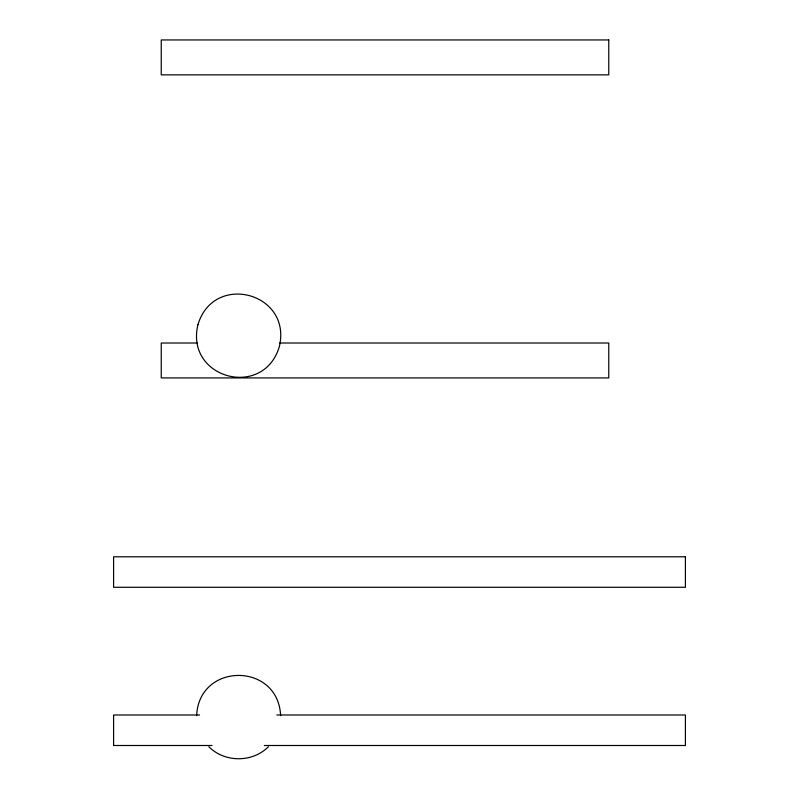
<?xml version="1.0" encoding="UTF-8"?>
<svg xmlns="http://www.w3.org/2000/svg" width="799" height="799" viewBox="0 0 799 799"><rect width="100%" height="100%" fill="white"/><g stroke="black" fill="none" stroke-linecap="round" stroke-linejoin="round"><path stroke-width="1.2" d="M196.634 715.694C198.941 662.011 278.312 662.011 280.619 715.694M268.434 746.705C252.574 762.755 224.679 762.755 208.819 746.705M197.393 343.011L161.238 343.011L161.238 377.917L608.768 377.917L608.768 343.011L279.67 343.011M199.55 714.995L113.588 714.995L113.588 745.497L212.005 745.497M276.794 714.995L685.412 714.995L685.412 745.497L264.329 745.497M197.912 324.784C185.048 378.556 263.59 399.61 279.34 346.596C292.204 292.814 213.663 271.77 197.912 324.784M608.768 39.95L161.238 39.95L161.238 74.856L608.768 74.856L608.768 39.95M685.412 556.793L113.588 556.793L113.588 587.285L685.412 587.285L685.412 556.793"/></g></svg>
